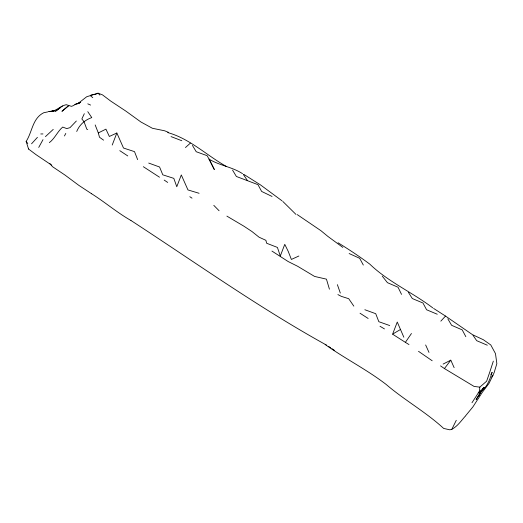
<?xml version="1.0" encoding="UTF-8"?>
<svg xmlns="http://www.w3.org/2000/svg" width="523" height="523" viewBox="0 0 523 523"><rect width="100%" height="100%" fill="white"/><g stroke="black" fill="none" stroke-linecap="round" stroke-linejoin="round"><path stroke-width="0.78" d="M489.933 371.631L486.645 381.175L479.813 387.144L479.519 391.08L471.981 402.749M490.097 371.114L493.326 361.145M112.229 145.028L116.845 133.005L123.5 148.029L134.509 151.637L137.634 159.626M325.156 344.494C344.99 358.641 366.858 369.591 386.19 384.477C404.567 400.213 425.846 412 443.674 428.442L449.898 429.821L451.839 429.298L456.278 420.302M465.398 416.02L472.897 406.901L482.337 392.276L489.031 383.359L494.072 372.827L496.85 363.675L495.484 353.62L490.783 344.958L483.344 339.728L473.23 335.027M84.314 113.7L81.869 118.95L84.02 121.689L86.818 129.207L87.766 129.508M51.77 165.235L35.937 154.586L28.562 149.042L26.15 141.419C32.361 131.92 32.354 118.375 43.755 112.72L47.75 111.902M490.855 374.795L492.13 372.265C489.338 380.796 486.952 388.497 478.199 392.891L481.474 389.72M38.728 147.427L43.004 139.654M64.46 135.967L65.8 133.411M477.545 397.33L476.126 399.552L480.055 393.276M76.711 131.482C79.463 124.762 84.876 119.944 91.78 117.603L87.786 111.674M465.13 416.347C461.005 421.008 457.507 426.278 451.839 429.298M392.655 334.223L405.377 342.349L411.451 333.504M477.898 396.774L479.192 394.904M483.899 387.955L481.703 391.001L482.814 388.759L478.244 396.676L480.343 392.734L484.213 387.491M491.725 377.005L492.98 375.279M440.556 365.897L444.439 368.565L450.793 360.164L454.134 367.643M482.866 388.667L483.755 387.608M31.557 143.792L37.434 137.346M45.436 136.64L53.241 129.39M440.824 321.155L445.511 316.069L472.674 334.785L476.682 340.682L487.305 345.206M76.345 121.016L69.984 127.664L66.741 128.599L62.714 127.063C57.432 131.561 54.856 138.49 49.339 142.616M185.462 147.545L190.372 143.125M78.267 103.43C75.554 103.613 73.939 105.79 71.429 106.332L66.251 104.698C60.06 105.953 55.503 112.007 48.809 111.647L53.764 110.66M62.453 105.934L55.451 111.314L60.308 107.745M400.657 329.385L392.629 334.105L397.264 322.037L403.841 337.23M443.112 364.067L450.793 360.164M103.587 140.157L99.494 137.235L98.304 132.934L105.94 129.148L109.346 136.464L116.845 133.005M80.509 102.397L77.659 103.802L86.668 96.768L98.056 93.179L102.488 94.866L110.654 101.037L125.762 111.039L140.896 121.977L152.409 128.279L164.608 130.776L168.498 132.345M96.873 93.754L98.056 93.179L99.906 95.114M298.875 256.009L291.383 259.447L288.258 251.465L284.767 244.352L280.302 256.002L277.425 247.431L266.652 243.254L265.887 240.319L259.068 237.2L251.975 231.539L243.986 226.243L226.884 216.123M76.816 103.848L80.444 102.247M74.894 104.417L79.529 103.064M90.904 95.068L96.278 94.042M48.809 111.647L54.248 111.053M49.763 111.523L54.327 111.033M40.774 133.966L42.951 133.934M479.813 387.144L474.067 386.425L444.439 368.565M167.667 132.561C189.744 138.602 206.833 155.521 226.505 166.536M199.086 193.288L187.966 189.934L181.304 174.95L176.774 186.75L173.819 178.363L162.784 174.819L159.58 167.014L148.715 163.065M272.052 196.452L261.631 191.438L257.989 184.671L236.376 176.48L232.565 170.125M389.74 325.561L378.835 321.697L375.717 313.689L364.851 309.734M171.047 136.608L181.841 140.739M87.792 103.848L90.577 105.071M437.248 314.231L426.598 309.766L422.963 303L412.307 298.541L408.417 292.364M349.142 253.537L359.674 258.297L363.315 265.056M337.897 294.58L341.369 296.378L348.71 298.698L353.836 306.145M326.698 345.206C258.944 307.753 195.798 262.709 130.992 220.516M242.522 173.669C232.205 166.929 219.614 165.582 209.108 159.162L207.101 155.671L196.23 151.729L192.412 145.381M338.048 242.77C348.848 249.432 359.504 256.453 369.709 264.069L369.853 264.193C388.399 282.008 412.418 292.377 432.75 307.857M380.012 326.274L384.464 328.908M432.188 360.759L418.518 351.332M244.006 174.486L260.454 184.881L282.034 200.825M143.341 166.706L159.508 177.212M405.377 342.349L408.979 344.565M130.927 220.477C117.145 212.626 105.077 202.251 91.695 193.811M445.511 316.069L433.606 308.426M91.597 193.752L78.803 185.338L65.068 175.12L52.483 166.667L49.672 163.32M360.033 313.225L368.146 318.468M119.78 150.657L127.782 155.946M189.816 196.7L192.013 198.165M164.189 180.082L167.693 182.429M328.673 346.455L330.634 347.782M331.942 348.671L334.557 350.443M271.947 251.079L288.193 261.559L297.607 266.259L314.584 276.432L326.444 279.151L329.425 289.186M297.299 214.639L320.906 230.669L327.862 236.396L342.827 247.405M90.531 95.833L92.787 97.664M296.011 214.456L282.812 201.433M213.796 205.349L219.091 210.749M382.235 276.098L387.438 282.668L398.049 287.238L401.527 294.384M26.15 141.419L27.778 143.472M243.3 174.394L247.287 180.33M447.832 318.853L451.611 325.299L462.208 329.882L465.836 336.681M425.644 344.971L428.997 352.417M95.179 124.945L98.304 132.934M337.381 284.656L340.323 293.07M28.53 148.643L28.562 149.042M63.682 109.784L61.943 111.334L68.846 105.535L63.682 109.784M214.28 169.452L209.108 159.162L214.28 169.452"/></g></svg>
